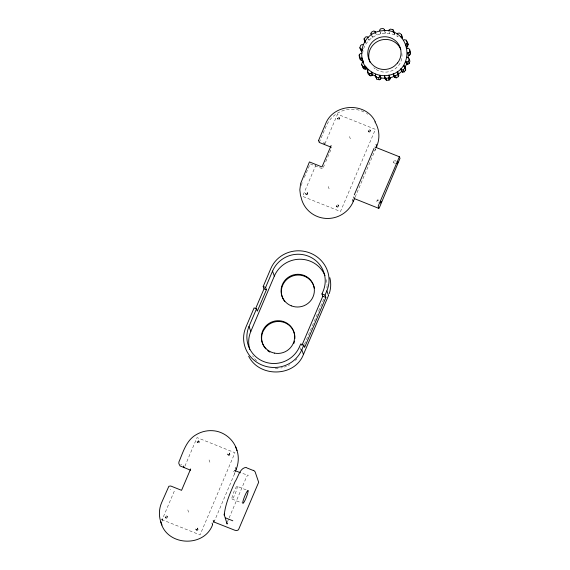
<?xml version="1.0" encoding="UTF-8"?>
<svg xmlns="http://www.w3.org/2000/svg" width="570" height="570" viewBox="0 0 570 570"><rect width="100%" height="100%" fill="white"/><g stroke="black" fill="none" stroke-linecap="round" stroke-linejoin="round"><path stroke-width="0.43" stroke-dasharray="2.85 2.14" d="M174.278 491.162L162.322 519.291L162.215 521.058M362.663 53.523C363.86 37.185 384.65 27.602 398.081 36.779L397.354 34.777M395.644 163.262C391.768 163.868 393.984 158.296 396.392 161.46M235.004 472.366L234.412 474.105M394.098 34.763L394.526 33.48M374.861 150.722L375.48 148.549M162.322 519.291L161.944 519.676L162.364 519.184L161.83 519.099L162.714 520.952L162.336 519.028L161.83 519.099M304.373 177.427L310.137 163.861L322.706 168.884L324.394 164.915M319.243 142.436L326.204 126.07A27.488 26.89 -19.9 0 1 326.795 124.773M184.908 466.167L197.049 437.603L234.968 452.744L200.034 534.909L162.137 519.733M324.936 143.775L337.497 114.221L375.409 129.362L340.482 211.527L302.584 196.351L315.488 165.998L314.79 164.082M325.741 161.745L331.818 147.459M213.921 522.312L235.175 472.316M355.124 197.142L375.623 148.934M227.402 521.949L228.784 518.693M229.133 517.881L246.789 476.342L248.342 475.202L241.26 473.093M304.48 344.301L318.324 311.747M318.666 310.935L324.209 297.911M214.477 520.973L214.676 520.524M393.514 162.407L394.226 160.597M378.943 200.441C377.333 198.196 375.473 202.806 378.252 202.264M376.806 201.687L377.532 199.885M180.897 464.928L181.381 464.757L180.868 464.678M162.023 520.075L161.944 519.676M234.249 471.903L233.365 471.597M237.134 486.288L237.241 486.417A6.876 0.962 -68.2 0 1 235.075 494.012A6.876 0.962 -68.2 0 1 231.933 498.914L231.89 498.629A6.876 0.962 -68.2 0 1 234.099 491.326A6.876 0.962 -68.2 0 1 237.134 486.288L246.418 489.993M232.04 499.049L241.324 502.761M374.362 33.131L375.986 33.801L376.521 35.062L375.552 32.39M368.149 39.095L369.082 40.085L368.598 38.746M170.751 489.758L170.672 489.252M371.804 36.074L372.552 37.214L372.068 35.882M389.303 32.212L389.787 33.552M384.579 31.186L385.306 33.195L385.249 31.827M380.34 32.369L380.824 33.701L380.525 32.369M370.008 129.981L370.286 130.751M368.199 130.744L368.476 131.513M349.51 136.536L350.343 138.838M339.364 117.862A0.983 0.962 -19.9 0 1 338.138 119.03A0.983 0.962 -19.9 0 1 337.732 117.42A0.983 0.962 -19.9 0 1 339.364 117.862L339.642 118.631A0.983 0.962 -19.9 0 1 338.416 119.8A0.983 0.962 -19.9 0 1 338.01 118.189A0.983 0.962 -19.9 0 1 339.642 118.631M337.461 118.346L337.739 119.116M338.117 205.008L338.395 205.777M336.3 205.763L336.578 206.532M328.256 186.533L329.089 188.834M307.437 192.724L307.714 193.487M305.62 193.472L305.898 194.242M299.863 347.472L300.768 349.966M229.56 453.364L229.838 454.133M227.751 454.126L228.029 454.896M209.062 459.919L209.895 462.22M198.916 441.244A0.983 0.962 -19.9 0 1 197.69 442.413A0.983 0.962 -19.9 0 1 197.284 440.802A0.983 0.962 -19.9 0 1 198.916 441.244L199.194 442.014A0.983 0.962 -19.9 0 1 197.968 443.182A0.983 0.962 -19.9 0 1 197.562 441.565A0.983 0.962 -19.9 0 1 199.194 442.014M197.013 441.729L197.291 442.498M197.669 528.39L197.947 529.159M195.859 529.145L196.137 529.915M187.808 509.915L188.642 512.216M166.989 516.099L167.267 516.869M165.172 516.855L165.457 517.624M401.893 53.495A16.687 16.323 -19.9 0 1 398.53 65.628L395.445 68.671A16.687 16.323 -19.9 0 1 375.872 69.348M375.174 68.849A16.687 16.323 -19.9 0 1 373.856 67.752M326.318 279.656A27.488 26.89 -19.9 0 1 327.038 285.242M327.038 285.948A27.488 26.89 -19.9 0 1 326.945 288.064M296.849 358.858A27.488 26.89 -19.9 0 1 295.374 360.425M289.674 364.764A27.488 26.89 -19.9 0 1 288.413 365.448M286.454 366.346A27.488 26.89 -19.9 0 1 284.423 367.101M282.349 367.693A27.488 26.89 -19.9 0 1 280.946 367.999M278.096 368.391A27.488 26.89 -19.9 0 1 273.792 368.427M256.6 360.767A27.488 26.89 -19.9 0 1 252.638 355.822M327.116 124.139A27.488 26.89 -19.9 0 1 364.059 112.034M366.539 113.423A27.488 26.89 -19.9 0 1 367.714 114.214M301.323 185.45A27.488 26.89 -19.9 0 1 302.677 181.417M228.285 454.639A0.983 0.962 -19.9 0 0 229.624 453.606A0.983 0.962 -19.9 0 0 228.057 452.986A0.983 0.962 -19.9 0 0 228.285 454.639M228.563 455.409A0.983 0.962 -19.9 0 0 229.902 454.368A0.983 0.962 -19.9 0 0 228.335 453.756A0.983 0.962 -19.9 0 0 228.563 455.409M196.386 529.658A0.983 0.962 -19.9 0 0 197.733 528.632A0.983 0.962 -19.9 0 0 196.173 528.012A0.983 0.962 -19.9 0 0 196.386 529.658M196.664 530.428A0.983 0.962 -19.9 0 0 198.011 529.402A0.983 0.962 -19.9 0 0 196.451 528.775A0.983 0.962 -19.9 0 0 196.664 530.428M165.977 518.137A0.983 0.962 -19.9 0 0 167.331 517.111A0.983 0.962 -19.9 0 0 165.77 516.484A0.983 0.962 -19.9 0 0 165.977 518.137M165.699 517.368A0.983 0.962 -19.9 0 0 167.053 516.342A0.983 0.962 -19.9 0 0 165.492 515.722A0.983 0.962 -19.9 0 0 165.699 517.368M306.425 194.755A0.983 0.962 -19.9 0 0 307.779 193.729A0.983 0.962 -19.9 0 0 306.218 193.109A0.983 0.962 -19.9 0 0 306.425 194.755M369.004 132.026A0.983 0.962 -19.9 0 0 370.35 130.993A0.983 0.962 -19.9 0 0 368.783 130.373A0.983 0.962 -19.9 0 0 369.004 132.026M337.105 207.045A0.983 0.962 -19.9 0 0 338.459 206.019A0.983 0.962 -19.9 0 0 336.899 205.399A0.983 0.962 -19.9 0 0 337.105 207.045M306.147 193.992A0.983 0.962 -19.9 0 0 307.501 192.966A0.983 0.962 -19.9 0 0 305.94 192.339A0.983 0.962 -19.9 0 0 306.147 193.992M368.726 131.257A0.983 0.962 -19.9 0 0 370.072 130.224A0.983 0.962 -19.9 0 0 368.505 129.611A0.983 0.962 -19.9 0 0 368.726 131.257M336.827 206.283A0.983 0.962 -19.9 0 0 338.181 205.25A0.983 0.962 -19.9 0 0 336.621 204.63A0.983 0.962 -19.9 0 0 336.827 206.283"/><path stroke-width="0.85" d="M227.052 522.768L227.124 524.022L224.252 514.803M224.259 514.518C225.606 503.032 230.48 492.266 235.032 481.743C238.253 477.225 239.742 467.642 246.411 467.386M224.245 515.287L224.259 514.047M379.855 31.029L384.337 30.524L384.387 29.441L383.197 28.5L380.703 28.785L379.663 29.975L379.855 31.029C361.273 34.848 356.257 57.257 368.035 70.673M363.211 62.109L362.114 62.736L361.608 64.439L362.798 66.583L364.365 66.818L365.349 65.977C370.507 73.416 380.154 77.057 388.961 75.176L390.129 78.902L389.082 80.099L386.595 80.384L385.405 79.444L385.448 78.361M390.129 78.902L388.961 75.176C415.452 70.452 411.533 29.348 384.337 30.524M408.091 58.033L408.348 55.383L407.386 52.711L408.676 52.832L409.844 51.742L409.595 49.298L408.198 48.201L406.93 48.315M380.674 79.066L379.812 76.679L379.998 75.333L380.967 78.005L380.674 79.066L379.193 79.793L376.799 79.116L375.267 75.397L375.687 74.121M394.668 77.47L393.272 73.822L394.668 77.47L396.186 77.855L398.394 76.658L397.632 74.556L397.981 72.81L397.233 71.663L397.96 73.672M388.818 30.88L389.111 29.818L390.593 29.091L392.986 29.761L394.526 33.48L392.986 29.761M407.101 48.457L406.574 46.776L407.671 46.142L408.177 44.446L407.415 42.344L406.225 40.192L404.558 39.679L403.474 40.235M359.884 47.752L361.558 51.393L359.884 47.752L360.603 45.386L362.057 44.517L363.154 44.823M407.728 64.367L406.866 61.973L405.662 61.389L406.631 64.061L407.728 64.367L409.189 63.498L408.426 61.389L409.146 59.024L408.227 57.485L406.959 57.128M409.189 63.498L409.908 61.125L409.146 59.024M371.519 35.276L370.942 33.68L371.398 32.226L373.599 31.022L375.124 31.407L375.552 32.39M398.394 76.658L398.843 75.204L397.981 72.81M213.223 520.389L213.779 521.928L213.351 521.985M329.239 293.571C330.978 288.477 331.17 282.884 329.823 277.676M190.672 468.918L181.566 490.328L170.736 486.003L168.863 486.267L161.559 502.804C158.831 509.181 158.667 516.612 161.246 523.068M331.12 145.535L322.014 166.953L309.439 161.93L300.625 183.533L299.834 189.831L300.561 196.116M318.602 140.384L325.534 124.075C333.229 103.255 365.869 101.553 375.281 121.788M255.602 308.634L264.031 288.798L263.197 286.496L270.857 268.491A28.379 27.759 -19.9 0 1 279.051 257.626C283.896 253.657 289.995 251.32 296.229 250.871A31.45 30.766 -19.9 0 1 321.637 261.031C325.748 265.577 328.37 271.441 328.94 277.547A28.379 27.759 -19.9 0 1 326.859 290.857L325.021 295.167L325.855 297.469L304.601 347.465L303.767 345.163L300.711 343.938L299.564 346.638A27.488 26.89 -19.9 0 1 263.661 361.544A27.488 26.89 -19.9 0 1 249.005 326.453L256.479 308.876L254.092 307.921L245.791 327.444A28.379 27.759 -19.9 0 0 243.711 340.746C244.266 346.859 246.91 352.709 250.999 357.269A31.45 30.766 -19.9 0 0 276.421 367.408C282.656 366.987 288.748 364.622 293.6 360.675A28.379 27.759 -19.9 0 0 301.794 349.809L303.767 345.163M256.479 308.876L257.312 311.177L266.418 289.752L265.584 287.451L272.538 271.099A27.488 26.89 -19.9 0 1 308.441 256.201A27.488 26.89 -19.9 0 1 323.09 291.291L321.964 293.949L322.798 296.25L301.893 345.427M249.76 349.424A27.488 26.89 -19.9 0 1 250.814 331.441L274.341 276.087A27.488 26.89 -19.9 0 1 299.763 259.229A27.488 26.89 -19.9 0 1 325.007 275.645M235.296 471.34C238.688 464.472 239.371 456.221 236.465 449.067M354.291 194.84L374.027 148.414M300.967 196.657A27.488 26.89 -19.9 0 0 338.309 216.329L340.269 215.424A27.488 26.89 -19.9 0 0 353.229 201.609L354.369 198.93M376.186 147.594L376.756 146.255A27.488 26.89 -19.9 0 0 377.604 127.602L376.87 125.621A27.488 26.89 -19.9 0 0 374.939 121.873M328.441 295.688L303.382 354.633C294.526 377.311 259.179 377.639 248.67 356.214M407.671 46.142L406.809 43.755L407.415 42.344M212.617 524.678C204.089 548.098 166.126 546.11 160.69 521.529M393.136 32.091L393.656 31.094M404.871 67.338L406.631 64.061M368.22 69.355L367.394 70.374L367.529 72.155L369.467 73.68L371.07 73.273L371.704 72.098L372.673 74.77L375.993 76.458M354.725 197.982L354.227 198.545L353.671 197.006M384.964 77.028L384.486 75.689L384.536 77.057L385.833 78.275L388.32 77.99L389.26 76.515M363.389 62.251L362.862 60.57L361.587 60.684L360.19 59.586L359.428 57.485L359.178 55.033L360.24 53.658L361.437 53.495M408.348 55.383L409.545 55.226L410.607 53.844L409.595 49.298M365.149 42.75L364.08 38.888L365.662 36.957L367.28 36.708L368.113 37.413M404.643 66.127L405.705 69.996L404.123 71.927L402.505 72.176L401.672 71.471L400.71 68.799L401.643 69.789L403.361 69.818L404.942 67.894L404.643 66.127L403.553 65.329L404.037 66.662M397.112 34.107L397.853 33.224L399.556 33.096L401.494 34.62L402.399 38.511L401.494 34.62M367.529 72.155L368.291 74.257L370.229 75.789L371.932 75.66L372.673 74.77M398.202 74.335L401.672 71.471M400.603 36.858L401.529 36.124M399.399 156.779L378.829 204.637C377.547 205.777 378.758 210.294 379.663 206.946L400.019 158.353L399.399 156.779L374.925 147.017M375.267 75.397L376.036 77.014L378.43 77.684L379.812 76.679M393.799 75.083L395.423 75.753L397.632 74.556M361.608 64.439L363.56 68.692L365.235 69.205L366.318 68.649M406.866 61.973L408.426 61.389M359.428 57.485L360.724 58.297L361.893 57.898L362.862 60.57M389.93 77.848L394.233 76.494M406.809 43.755L405.605 44.104L406.574 46.776M360.696 49.006L361.865 49.084L362.349 50.417M380.967 78.005L384.7 78.304M331.013 147.138L319.243 142.436L318.552 140.519M354.291 198.581L378.829 208.385M321.964 293.949L325.021 295.167M322.798 296.25L325.855 297.469M263.197 286.496L265.584 287.451M264.031 288.798L266.418 289.752M246.846 467.92L253.265 470.485M240.49 472.786L234.477 470.4M190.544 470.193L180.02 465.911L178.852 463.588L178.887 462.035C183.091 452.324 186.169 440.353 196.137 434.718C201.046 431.739 206.86 430.314 212.596 430.699C223.903 431.298 234.106 439.67 237.02 450.599M225.599 517.916L232.816 520.795M213.843 521.963L234.954 530.292L236.799 530.592L238.467 529.829L258.666 482.263L255.125 471.839L253.636 470.271M364.28 40.363L365.27 40.883M370.942 33.68L371.583 34.542M407.386 43.014L408.177 44.446M406.225 40.192L406.987 42.294M409.844 51.742L410.607 53.844M408.676 52.832L409.545 55.226M404.942 67.894L405.705 69.996M403.361 69.818L404.123 71.927M401.643 69.789L402.505 72.176M384.387 29.441L384.964 31.029M395.423 75.753L396.186 77.855M375.124 31.407L375.701 33.003M388.32 77.99L389.082 80.099M385.833 78.275L386.595 80.384M384.536 77.057L385.405 79.444M378.43 77.684L379.193 79.793M364.08 38.888L364.593 40.292M376.036 77.014L376.799 79.116M371.07 73.273L371.932 75.66M369.467 73.68L370.229 75.789M367.394 70.374L367.971 71.963M364.365 66.818L365.235 69.205M360.724 58.297L361.587 60.684M359.178 55.033L359.941 57.143M362.798 66.583L363.56 68.692M376.065 144.338L376.756 146.255M352.531 199.685L353.229 201.609M323.895 142.657L324.594 144.573M326.852 290.85L328.519 295.459M301.794 349.802L303.461 354.412M272.538 271.099L274.341 276.087M249.005 326.453L250.814 331.441M235.731 447.087L236.286 448.618M235.617 467.721L236.172 469.253M212.09 523.068L212.646 524.607M183.455 466.032L184.01 467.571M161.424 523.509L161.98 525.048M364.843 40.99L365.049 42.166M369.966 62.173A16.687 16.323 -19.9 0 1 379.086 40.712A16.687 16.323 -19.9 0 1 400.788 49.376M294.889 338.552A16.687 16.323 -19.9 0 0 284.715 322.663A16.687 16.323 -19.9 0 0 265.955 326.995L263.475 330.536A16.687 16.323 -19.9 0 0 265.834 348.897M294.533 341.102A16.687 16.323 -19.9 0 1 293.778 343.575M269.866 352.089A16.687 16.323 -19.9 0 1 267.715 350.65M284.736 301.494A16.687 16.323 -19.9 0 1 291.313 276.521A16.687 16.323 -19.9 0 1 314.384 288.299M397.091 163.654L397.839 162.037L397.091 163.654M380.404 202.899L381.109 201.31L380.404 202.899M397.561 62.956L394.476 65.999A16.687 16.323 -19.9 0 1 368.135 56.786A16.687 16.323 -19.9 0 1 388.099 37.093A16.687 16.323 -19.9 0 1 397.561 62.956M248.078 490.742L247.971 490.613A6.876 0.962 -68.2 0 0 244.936 495.651A6.876 0.962 -68.2 0 0 242.72 502.954L242.763 503.246A6.876 0.962 -68.2 0 0 245.905 498.337A6.876 0.962 -68.2 0 0 248.078 490.742M274.441 353.108A16.687 16.323 -19.9 0 0 293.849 331.875A16.687 16.323 -19.9 0 0 265.677 326.225A16.687 16.323 -19.9 0 0 274.441 353.108M291.27 305.826A16.687 16.323 -19.9 0 0 314.241 288.37A16.687 16.323 -19.9 0 0 287.658 277.754A16.687 16.323 -19.9 0 0 291.27 305.826"/></g></svg>
